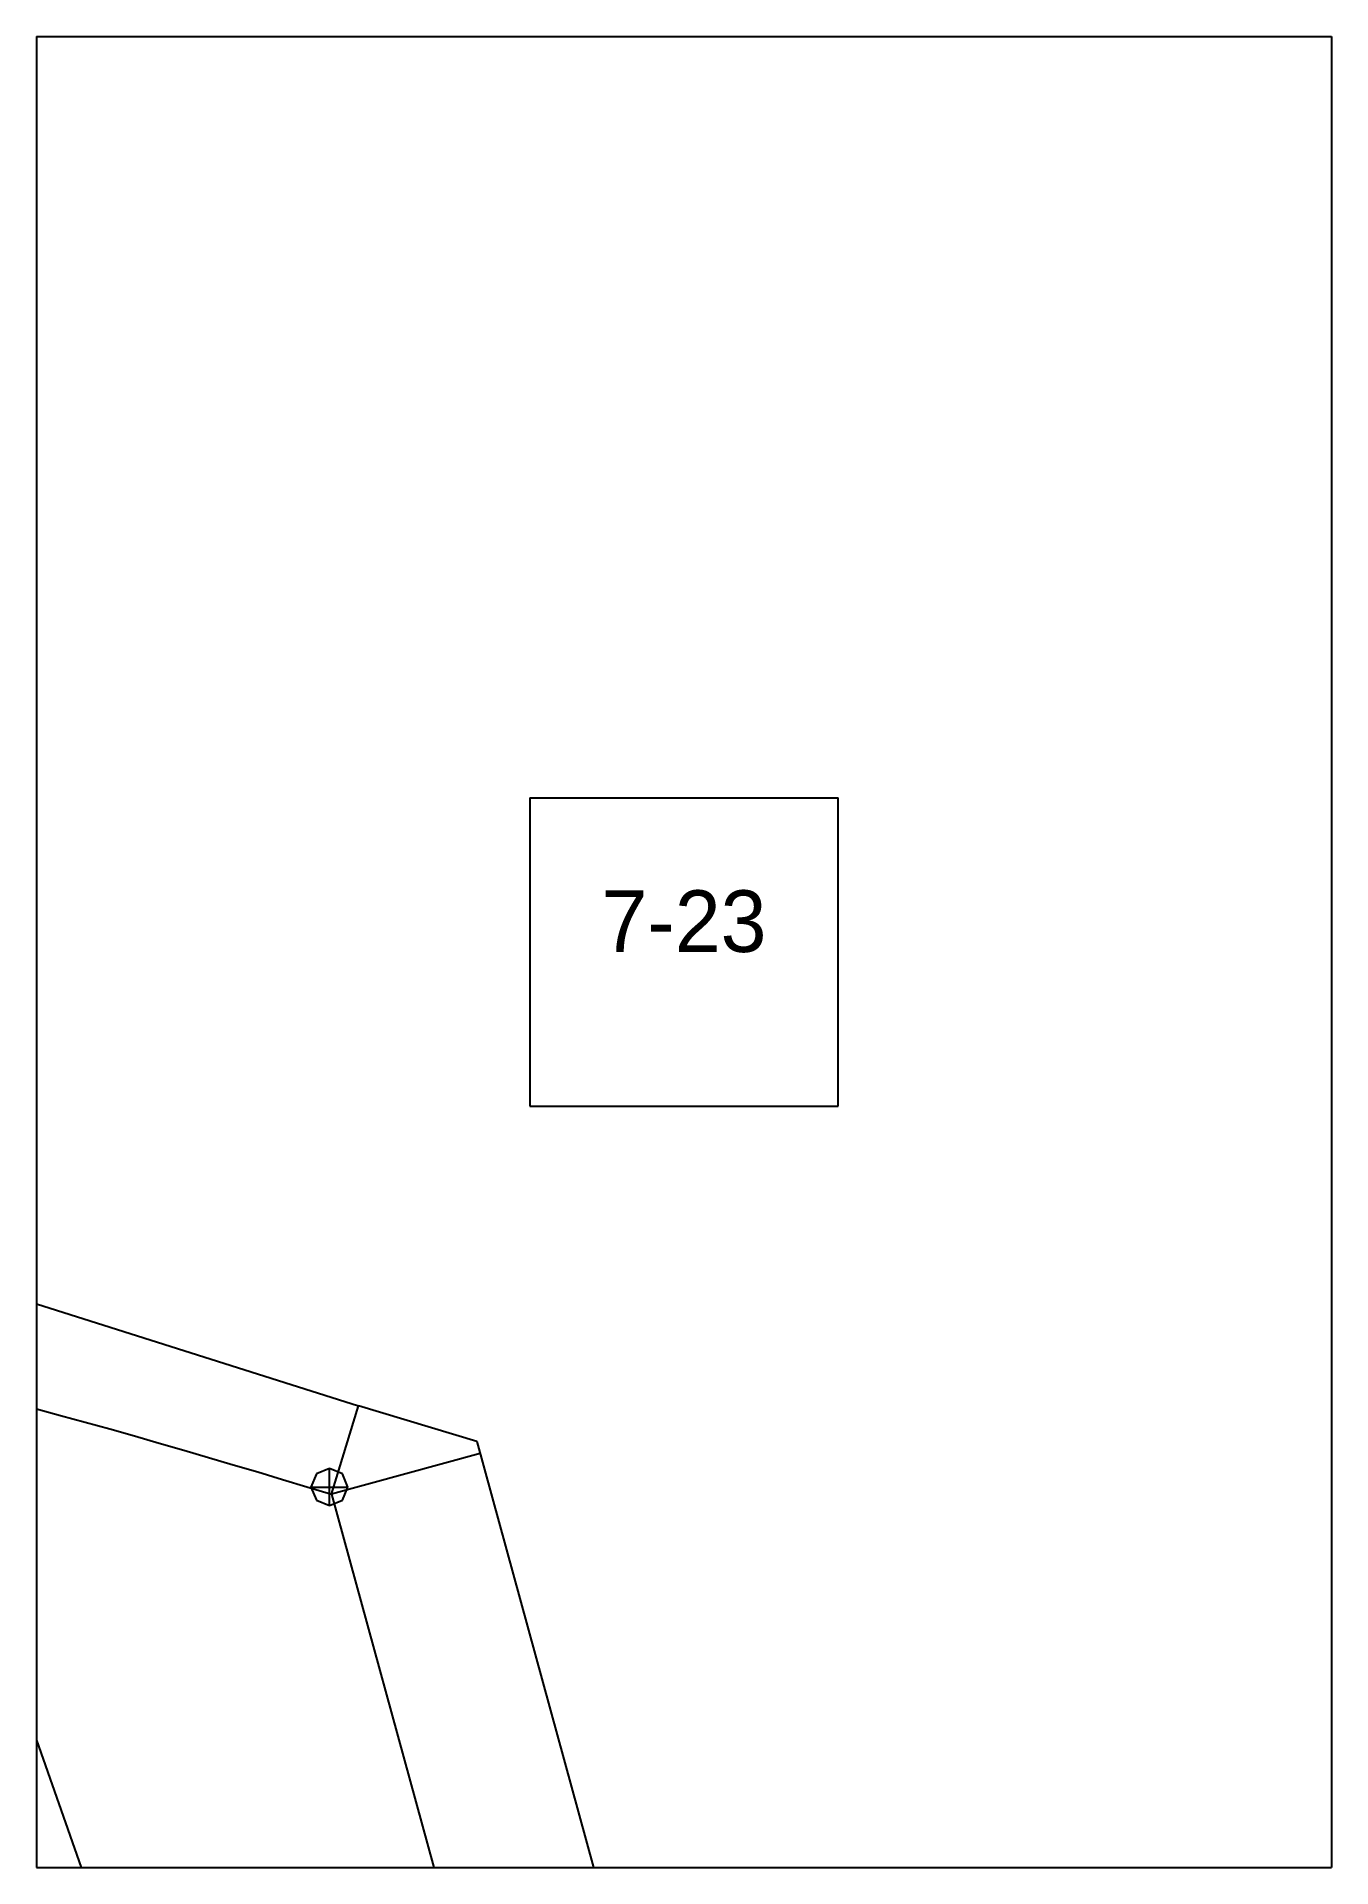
# Paper-space layout 'Plan 7-23' of a CAD drawing. Header units: metres, sheet in millimetres. Extents: x 0 to 210, y 0 to 297.
# The model-space entities are those that its viewports show. They can reach past a viewport. Long polylines and large blocks are cut down to what shows.
import ezdxf
from ezdxf.enums import TextEntityAlignment as Align

# ---------------------------------------------------------------- set-up
doc = ezdxf.new("R2010")
doc.units = ezdxf.units.M
for name, color, linetype in [('default', 7, 'Continuous'), ('TEXTLAYER', 7, 'Continuous'), ('VIEWPORTS', 7, 'Continuous')]:
    doc.layers.add(name, color=color, linetype=linetype)

msp = doc.modelspace()

# ---------------------------------------------------------------- linework, layer by layer
at = {"color": 9}
for p, q in [((4620, -1485), (4620, -1782)), ((4620, -1485), (4620, -1782)), ((4830, -1485), (4830, -1782)), ((4410, -1782), (4620, -1782)), ((4410, -1782), (4620, -1782)), ((4620, -1782), (4830, -1782)), ((4620, -1782), (4620, -2079)), ((4620, -1782), (4830, -1782)), ((4620, -1782), (4620, -2079)), ((4830, -1782), (4830, -2079)), ((4700, -1905.5), (4750, -1905.5)), ((4700, -1905.5), (4700, -1955.5)), ((4750, -1955.5), (4750, -1905.5)), ((4700, -1955.5), (4750, -1955.5)), ((4410, -2079), (4620, -2079)), ((4410, -2079), (4620, -2079)), ((4620, -2079), (4830, -2079)), ((4620, -2079), (4620, -2376)), ((4620, -2079), (4830, -2079)), ((4620, -2079), (4620, -2376)), ((4830, -2079), (4830, -2376))]:
    msp.add_line(p, q, dxfattribs=at)
at = {"layer": 'default', "color": 7, "linetype": 'Continuous'}
for p, q in [((4599.55, -1999.75), (4700.35, -2288.64)), ((4615.8, -2003.54), (4619.83, -2004.59)), ((4619.83, -2004.59), (4623.85, -2005.67)), ((4667.84, -2018.45), (4672.2, -2004.1)), ((4691.42, -2009.91), (4672.2, -2004.1)), ((4623.85, -2005.67), (4627.87, -2006.77)), ((4627.87, -2006.77), (4631.88, -2007.88)), ((4631.88, -2007.88), (4635.89, -2009.01)), ((4635.89, -2009.01), (4639.89, -2010.16)), ((4639.89, -2010.16), (4643.89, -2011.32)), ((4691.42, -2009.91), (4777.75, -2325.2)), ((4643.89, -2011.32), (4647.89, -2012.49)), ((4647.89, -2012.49), (4651.88, -2013.67)), ((4691.95, -2011.85), (4667.84, -2018.45)), ((4651.88, -2013.67), (4655.87, -2014.85)), ((4655.87, -2014.85), (4659.86, -2016.05)), ((4659.86, -2016.05), (4663.85, -2017.25)), ((4665.37, -2015.18), (4664.49, -2017.3)), ((4667.49, -2014.3), (4665.37, -2015.18)), ((4669.61, -2015.18), (4667.49, -2014.3)), ((4667.49, -2020.3), (4667.49, -2014.3)), ((4670.49, -2017.3), (4669.61, -2015.18)), ((4663.85, -2017.25), (4667.84, -2018.45)), ((4664.49, -2017.3), (4665.37, -2019.42)), ((4664.49, -2017.3), (4670.49, -2017.3)), ((4665.37, -2019.42), (4667.49, -2020.3)), ((4667.49, -2020.3), (4669.61, -2019.42)), ((4667.84, -2018.45), (4745.15, -2300.79)), ((4669.61, -2019.42), (4670.49, -2017.3))]:
    msp.add_line(p, q, dxfattribs=at)
msp.add_lwpolyline([(4606.9, -1983.41), (4672.2, -2004.1)], dxfattribs=at)

# ---------------------------------------------------------------- texts
at = {"layer": 'TEXTLAYER', "color": 1}
msp.add_text('7-23', height=10, dxfattribs=at).set_placement((4725, -1930.5), align=Align.CENTER)

psp = doc.layouts.new('Plan 7-23')

# ---------------------------------------------------------------- viewports
at = {"layer": 'VIEWPORTS'}
psp.add_viewport(center=(105, 148.5), size=(210, 297), view_center_point=(4725, -1930.5), view_height=297, dxfattribs=at)

doc.saveas('drawing.dxf')
